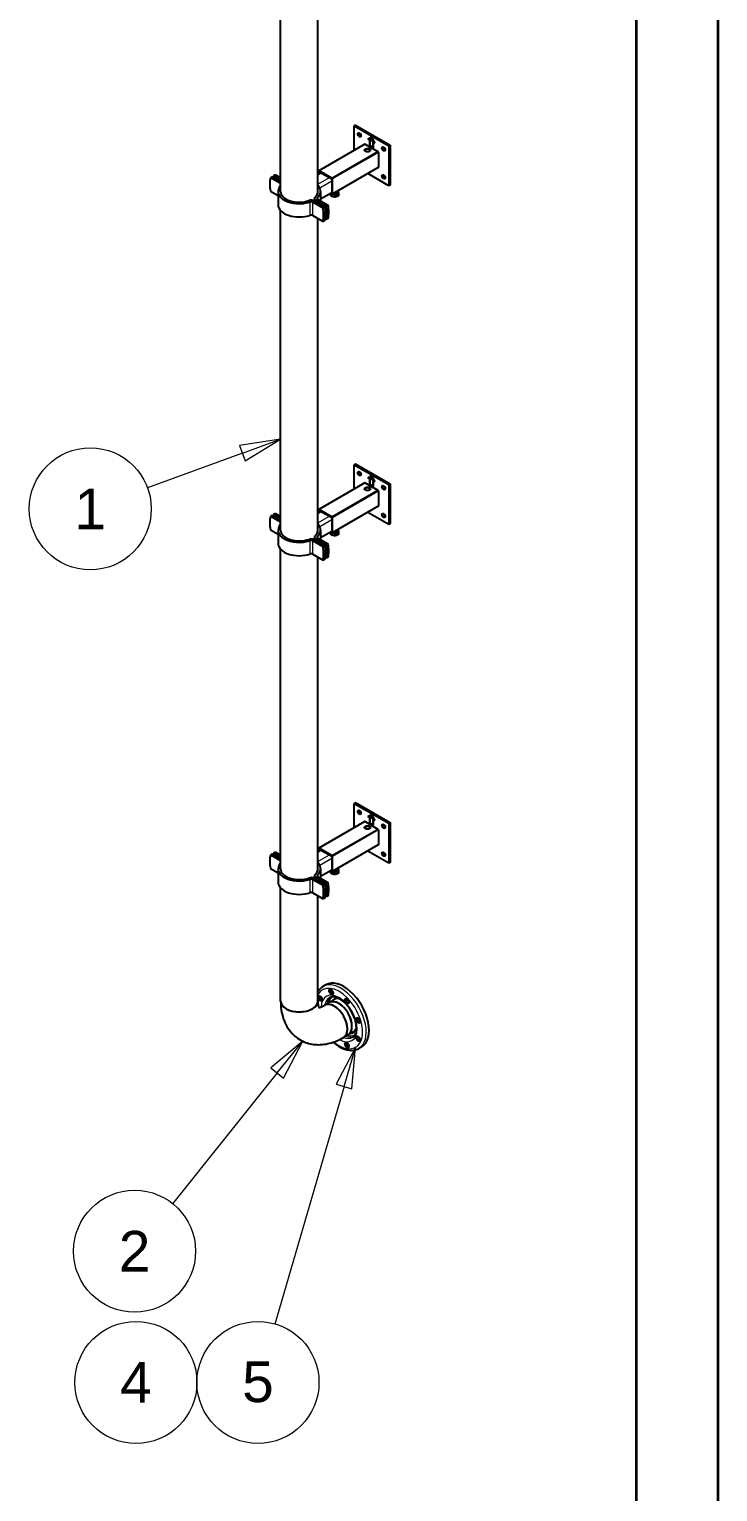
# Model space of a CAD drawing. Header units: millimetres. Extents: x 0 to 8400, y 0 to 11880.
# Drawn here: x 6708 to 8400, y 4688 to 8284 of the extents above; entities that cross this region are included whole.
import ezdxf

# ---------------------------------------------------------------- set-up
doc = ezdxf.new("R2010")
doc.units = ezdxf.units.MM
doc.header["$LTSCALE"] = 40
doc.layers.get('0').update_dxf_attribs({"lineweight": 18})
for name, color, linetype, lineweight in [('Border', 7, 'Continuous', 35), ('Symbol', 7, 'Continuous', 18), ('Visible', 7, 'Continuous', 25), ('Visible Narrow', 7, 'Continuous', 18)]:
    doc.layers.add(name, color=color, linetype=linetype, lineweight=lineweight)
doc.styles.add('Note Text', font='arial.ttf')

# ---------------------------------------------------------------- blocks, each defined once
blk = doc.blocks.new('Borders Bigadan Border')
at = {"layer": 'Border'}
for p, q in [((210, 297), (210, 0)), ((205, 5), (205, 292))]:
    blk.add_line(p, q, dxfattribs=at)
blk = doc.blocks.new('Balloon1')
at = {"layer": 'Symbol'}
for p, q in [((183.138, 181.895), (180.618, 181.505)), ((180.79, 181.035), (183.138, 181.895)), ((180.962, 180.566), (183.138, 181.895)), ((180.79, 181.035), (174.959, 178.901)), ((180.618, 181.505), (180.962, 180.566))]:
    blk.add_line(p, q, dxfattribs=at)
at = {"layer": 'Symbol', "flags": 128}
blk.add_lwpolyline([(180.962, 180.566), (183.138, 181.895), (180.618, 181.505), (180.962, 180.566)], dxfattribs=at)
at = {"layer": 'Symbol'}
blk.add_circle((171.438, 177.613), 3.75, dxfattribs=at)
blk.add_solid([(180.962, 180.566), (183.138, 181.895), (180.618, 181.505), (180.962, 180.566)], dxfattribs=at)
at = {"layer": 'Symbol', "insert": (171.438, 177.613), "char_height": 2.5, "attachment_point": 5, "style": 'Note Text'}
blk.add_mtext('1', dxfattribs=at)
blk = doc.blocks.new('Balloon2')
at = {"layer": 'Symbol'}
for p, q in [((187.736, 144.508), (186.558, 142.247)), ((187.038, 142.107), (187.736, 144.508)), ((187.518, 141.967), (187.736, 144.508)), ((187.038, 142.107), (182.788, 127.498)), ((186.558, 142.247), (187.518, 141.967))]:
    blk.add_line(p, q, dxfattribs=at)
at = {"layer": 'Symbol', "flags": 128}
blk.add_lwpolyline([(187.518, 141.967), (187.736, 144.508), (186.558, 142.247), (187.518, 141.967)], dxfattribs=at)
at = {"layer": 'Symbol'}
for centre in [(174.244, 123.91), (181.744, 123.91)]:
    blk.add_circle(centre, 3.75, dxfattribs=at)
blk.add_solid([(187.518, 141.967), (187.736, 144.508), (186.558, 142.247), (187.518, 141.967)], dxfattribs=at)
at = {"layer": 'Symbol', "char_height": 2.5, "attachment_point": 5, "style": 'Note Text'}
for s, insert in [('4', (174.244, 123.91)), ('5', (181.744, 123.931))]:
    blk.add_mtext(s, dxfattribs=dict(at, insert=insert))
blk = doc.blocks.new('Balloon5')
at = {"layer": 'Symbol'}
for p, q in [((184.492, 144.888), (182.539, 143.249)), ((182.93, 142.936), (184.492, 144.888)), ((183.32, 142.624), (184.492, 144.888)), ((182.539, 143.249), (183.32, 142.624)), ((182.93, 142.936), (176.5, 134.899))]:
    blk.add_line(p, q, dxfattribs=at)
at = {"layer": 'Symbol', "flags": 128}
blk.add_lwpolyline([(183.32, 142.624), (184.492, 144.888), (182.539, 143.249), (183.32, 142.624)], dxfattribs=at)
at = {"layer": 'Symbol'}
blk.add_circle((174.161, 131.976), 3.75, dxfattribs=at)
blk.add_solid([(183.32, 142.624), (184.492, 144.888), (182.539, 143.249), (183.32, 142.624)], dxfattribs=at)
at = {"layer": 'Symbol', "insert": (174.161, 131.976), "char_height": 2.5, "attachment_point": 5, "style": 'Note Text'}
blk.add_mtext('2', dxfattribs=at)

msp = doc.modelspace()

# ---------------------------------------------------------------- linework, layer by layer
at = {"layer": 'Visible'}
for p, q in [((7325.52, 7884.95), (7325.52, 8670.67)), ((7416.96, 7884.95), (7416.96, 8651.53)), ((7509.77, 8047.89), (7506.38, 8045.93)), ((7506.38, 8045.93), (7591.23, 7996.94)), ((7506.38, 7986.38), (7506.38, 8045.93)), ((7509.77, 8047.89), (7594.62, 7998.9)), ((7532.16, 8001.26), (7419.03, 7935.94)), ((7532.96, 8001.18), (7564.64, 7982.89)), ((7540.2, 8013.66), (7548.8, 8018.63)), ((7544.56, 8011.15), (7540.2, 8013.66)), ((7544.7, 8011.23), (7540.34, 8013.74)), ((7548.8, 8018.17), (7540.88, 8013.59)), ((7540.88, 8013.59), (7544.84, 8011.31)), ((7544.56, 8011.15), (7544.7, 8011.23)), ((7544.56, 7997.43), (7544.56, 8011.15)), ((7544.56, 7997.43), (7544.7, 7997.51)), ((7553.05, 7992.53), (7544.56, 7997.43)), ((7544.7, 7997.51), (7544.7, 8011.23)), ((7553.05, 7992.69), (7544.7, 7997.51)), ((7544.84, 8011.31), (7544.84, 7997.59)), ((7544.84, 7997.59), (7552.76, 7993.02)), ((7545.87, 8015.66), (7546.4, 8015.36)), ((7545.87, 8012.81), (7545.87, 8015.66)), ((7546.01, 8012.89), (7546.01, 8015.58)), ((7546.4, 8015.36), (7546.4, 8012.51)), ((7547.96, 8010.57), (7548.1, 8010.65)), ((7548.21, 8014.31), (7548.74, 8014.01)), ((7548.21, 8011.45), (7548.21, 8014.31)), ((7548.35, 8011.53), (7548.35, 8014.23)), ((7548.74, 8014.01), (7548.74, 8011.16)), ((7548.8, 8018.63), (7557.41, 8003.73)), ((7548.8, 8018.17), (7548.95, 8018.25)), ((7556.72, 8004.45), (7548.8, 8018.17)), ((7556.87, 8004.53), (7548.95, 8018.25)), ((7549.49, 8013.57), (7550.48, 8013)), ((7549.49, 8009), (7549.49, 8013.57)), ((7549.49, 8009), (7549.63, 8009.08)), ((7550.02, 8008.7), (7549.49, 8009)), ((7549.63, 8009.08), (7549.63, 8013.49)), ((7550.02, 8008.86), (7549.63, 8009.08)), ((7550.02, 8012.74), (7550.16, 8012.83)), ((7550.45, 8012.49), (7550.02, 8012.74)), ((7550.02, 8012.74), (7550.02, 8010.92)), ((7550.02, 8010.92), (7550.37, 8010.71)), ((7550.02, 8010.4), (7550.16, 8010.48)), ((7550.02, 8010.4), (7550.02, 8008.7)), ((7550.46, 8010.14), (7550.02, 8010.4)), ((7550.59, 8012.57), (7550.16, 8012.83)), ((7550.6, 8010.23), (7550.16, 8010.48)), ((7551.21, 8010.49), (7551.35, 8010.58)), ((7551.22, 8010.5), (7551.36, 8010.58)), ((7552.76, 7993.02), (7552.76, 8006.74)), ((7552.76, 8006.74), (7556.72, 8004.45)), ((7552.76, 7993.02), (7552.91, 7993.1)), ((7552.91, 7993.1), (7552.91, 8006.65)), ((7553.05, 8006.25), (7553.19, 8006.33)), ((7553.05, 8006.25), (7553.05, 7992.53)), ((7557.41, 8003.73), (7553.05, 8006.25)), ((7557.27, 8003.97), (7553.19, 8006.33)), ((7556.72, 8004.45), (7556.87, 8004.53)), ((7594.62, 7998.9), (7591.23, 7996.94)), ((7591.23, 7996.94), (7591.23, 7898.96)), ((7594.62, 7998.9), (7594.62, 7900.92)), ((7565.77, 7980.94), (7565.77, 7944.36)), ((7304.84, 7921.32), (7300.32, 7918.71)), ((7325.05, 7904.43), (7300.32, 7918.71)), ((7304.84, 7921.32), (7325.52, 7909.38)), ((7312.76, 7925.89), (7308.23, 7923.28)), ((7325.52, 7913.3), (7308.23, 7923.28)), ((7312.76, 7925.89), (7325.52, 7918.53)), ((7423.82, 7931.6), (7416.96, 7927.63)), ((7418.7, 7935.21), (7418.7, 7928.64)), ((7451.51, 7917.57), (7419.83, 7935.86)), ((7420.39, 7933.58), (7450.94, 7915.94)), ((7420.39, 7929.62), (7420.39, 7933.58)), ((7450.94, 7915.94), (7450.94, 7880.67)), ((7565.44, 7943.62), (7452.31, 7878.3)), ((7452.64, 7879.04), (7452.64, 7915.62)), ((7591.23, 7898.96), (7539.66, 7928.74)), ((7300.32, 7886.05), (7319.12, 7875.19)), ((7319.12, 7884.95), (7319.12, 7852.29)), ((7416.96, 7898.49), (7418.55, 7897.57)), ((7423.36, 7884.95), (7423.36, 7862.04)), ((7450.94, 7881.65), (7423.36, 7865.72)), ((7448.39, 7880.18), (7451.51, 7878.38)), ((7449.32, 7879.64), (7449.4, 7879.27)), ((7449.4, 7873.7), (7449.4, 7879.27)), ((7449.4, 7879.27), (7450.41, 7879.01)), ((7450.94, 7880.67), (7450.09, 7881.16)), ((7452.59, 7878.47), (7454.49, 7878)), ((7454.49, 7878), (7459.58, 7876.73)), ((7459.58, 7876.73), (7464.02, 7878.64)), ((7459.58, 7871.16), (7459.58, 7876.73)), ((7464.02, 7878.64), (7468.47, 7880.55)), ((7464.69, 7883.61), (7464.69, 7885.46)), ((7467.56, 7885.05), (7467.19, 7886.9)), ((7467.89, 7883.09), (7467.89, 7883.61)), ((7468.47, 7880.55), (7467.89, 7883.41)), ((7468.47, 7874.98), (7468.47, 7880.55)), ((7594.62, 7900.92), (7591.23, 7898.96)), ((7429.71, 7844), (7404.97, 7858.28)), ((7408.62, 7861.4), (7434.24, 7846.61)), ((7408.73, 7867.94), (7408.73, 7861.34)), ((7437.63, 7848.57), (7412.02, 7863.36)), ((7417.42, 7865.47), (7442.16, 7851.19)), ((7429.71, 7844), (7434.24, 7846.61)), ((7437.63, 7848.57), (7442.16, 7851.19)), ((7325.52, 7052.12), (7325.52, 7837.84)), ((7404.97, 7825.62), (7429.71, 7811.34)), ((7416.96, 7052.12), (7416.96, 7818.71)), ((7434.24, 7813.95), (7429.71, 7811.34)), ((7434.89, 7817.5), (7437.63, 7815.91)), ((7442.16, 7818.53), (7437.63, 7815.91)), ((7509.77, 7215.06), (7506.38, 7213.1)), ((7506.38, 7213.1), (7591.23, 7164.11)), ((7506.38, 7153.55), (7506.38, 7213.1)), ((7509.77, 7215.06), (7594.62, 7166.07)), ((7532.16, 7168.44), (7419.03, 7103.12)), ((7532.96, 7168.36), (7564.64, 7150.07)), ((7540.2, 7180.84), (7548.8, 7185.8)), ((7544.56, 7178.32), (7540.2, 7180.84)), ((7544.7, 7178.4), (7540.34, 7180.92)), ((7548.8, 7185.34), (7540.88, 7180.77)), ((7540.88, 7180.77), (7544.84, 7178.48)), ((7544.56, 7178.32), (7544.7, 7178.4)), ((7544.56, 7164.6), (7544.56, 7178.32)), ((7544.56, 7164.6), (7544.7, 7164.68)), ((7553.05, 7159.7), (7544.56, 7164.6)), ((7544.7, 7164.68), (7544.7, 7178.4)), ((7553.05, 7159.87), (7544.7, 7164.68)), ((7544.84, 7178.48), (7544.84, 7164.77)), ((7544.84, 7164.77), (7552.76, 7160.19)), ((7545.87, 7182.84), (7546.4, 7182.53)), ((7545.87, 7179.98), (7545.87, 7182.84)), ((7546.01, 7180.07), (7546.01, 7182.76)), ((7546.4, 7182.53), (7546.4, 7179.68)), ((7547.96, 7177.74), (7548.1, 7177.82)), ((7548.21, 7181.49), (7548.74, 7181.18)), ((7548.21, 7178.62), (7548.21, 7181.49)), ((7548.35, 7178.7), (7548.35, 7181.41)), ((7548.74, 7181.18), (7548.74, 7178.33)), ((7548.8, 7185.8), (7557.41, 7170.9)), ((7548.8, 7185.34), (7548.95, 7185.42)), ((7556.72, 7171.62), (7548.8, 7185.34)), ((7556.87, 7171.71), (7548.95, 7185.42)), ((7549.49, 7180.75), (7550.48, 7180.17)), ((7549.49, 7176.18), (7549.49, 7180.75)), ((7549.49, 7176.18), (7549.63, 7176.26)), ((7550.02, 7175.87), (7549.49, 7176.18)), ((7549.63, 7176.26), (7549.63, 7180.67)), ((7550.02, 7176.03), (7549.63, 7176.26)), ((7550.02, 7179.92), (7550.16, 7180)), ((7550.45, 7179.67), (7550.02, 7179.92)), ((7550.02, 7179.92), (7550.02, 7178.09)), ((7550.02, 7178.09), (7550.37, 7177.89)), ((7550.02, 7177.58), (7550.16, 7177.66)), ((7550.02, 7177.58), (7550.02, 7175.87)), ((7550.46, 7177.32), (7550.02, 7177.58)), ((7550.59, 7179.75), (7550.16, 7180)), ((7550.6, 7177.4), (7550.16, 7177.66)), ((7551.21, 7177.67), (7551.35, 7177.75)), ((7551.22, 7177.67), (7551.36, 7177.76)), ((7552.76, 7160.19), (7552.76, 7173.91)), ((7552.76, 7173.91), (7556.72, 7171.62)), ((7552.76, 7160.19), (7552.91, 7160.27)), ((7552.91, 7160.27), (7552.91, 7173.83)), ((7553.05, 7173.42), (7553.19, 7173.5)), ((7553.05, 7173.42), (7553.05, 7159.7)), ((7557.41, 7170.9), (7553.05, 7173.42)), ((7557.27, 7171.15), (7553.19, 7173.5)), ((7556.72, 7171.62), (7556.87, 7171.71)), ((7594.62, 7166.07), (7591.23, 7164.11)), ((7591.23, 7164.11), (7591.23, 7066.13)), ((7594.62, 7166.07), (7594.62, 7068.09)), ((7565.77, 7148.11), (7565.77, 7111.53)), ((7304.84, 7088.49), (7300.32, 7085.88)), ((7325.05, 7071.6), (7300.32, 7085.88)), ((7304.84, 7088.49), (7325.52, 7076.56)), ((7312.76, 7093.07), (7308.23, 7090.45)), ((7325.52, 7080.48), (7308.23, 7090.45)), ((7312.76, 7093.07), (7325.52, 7085.7)), ((7423.82, 7098.77), (7416.96, 7094.81)), ((7418.7, 7102.38), (7418.7, 7095.81)), ((7451.51, 7084.75), (7419.83, 7103.04)), ((7420.39, 7100.75), (7450.94, 7083.12)), ((7420.39, 7096.79), (7420.39, 7100.75)), ((7565.44, 7110.8), (7452.31, 7045.48)), ((7591.23, 7066.13), (7539.66, 7095.91)), ((7300.32, 7053.22), (7319.12, 7042.37)), ((7319.12, 7052.12), (7319.12, 7019.46)), ((7416.96, 7065.66), (7418.55, 7064.74)), ((7423.36, 7052.12), (7423.36, 7029.21)), ((7450.94, 7048.82), (7423.36, 7032.9)), ((7450.94, 7083.12), (7450.94, 7047.84)), ((7452.64, 7046.21), (7452.64, 7082.79)), ((7464.69, 7050.78), (7464.69, 7052.63)), ((7467.56, 7052.23), (7467.19, 7054.07)), ((7467.89, 7050.26), (7467.89, 7050.78)), ((7468.47, 7047.72), (7467.89, 7050.58)), ((7594.62, 7068.09), (7591.23, 7066.13)), ((7429.71, 7011.18), (7404.97, 7025.46)), ((7408.62, 7028.58), (7434.24, 7013.79)), ((7408.73, 7035.11), (7408.73, 7028.51)), ((7437.63, 7015.75), (7412.02, 7030.54)), ((7417.42, 7032.64), (7442.16, 7018.36)), ((7429.71, 7011.18), (7434.24, 7013.79)), ((7437.63, 7015.75), (7442.16, 7018.36)), ((7448.39, 7047.35), (7451.51, 7045.56)), ((7449.32, 7046.82), (7449.4, 7046.44)), ((7449.4, 7040.87), (7449.4, 7046.44)), ((7449.4, 7046.44), (7450.41, 7046.19)), ((7450.94, 7047.84), (7450.09, 7048.33)), ((7452.59, 7045.64), (7454.49, 7045.17)), ((7454.49, 7045.17), (7459.58, 7043.9)), ((7459.58, 7043.9), (7464.02, 7045.81)), ((7459.58, 7038.33), (7459.58, 7043.9)), ((7464.02, 7045.81), (7468.47, 7047.72)), ((7468.47, 7042.15), (7468.47, 7047.72)), ((7325.52, 6219.29), (7325.52, 7005.01)), ((7404.97, 6992.8), (7429.71, 6978.52)), ((7416.96, 6219.29), (7416.96, 6985.88)), ((7434.24, 6981.13), (7429.71, 6978.52)), ((7434.89, 6984.67), (7437.63, 6983.09)), ((7442.16, 6985.7), (7437.63, 6983.09)), ((7509.77, 6382.23), (7506.38, 6380.28)), ((7506.38, 6380.28), (7591.23, 6331.29)), ((7506.38, 6320.72), (7506.38, 6380.28)), ((7509.77, 6382.23), (7594.62, 6333.25)), ((7532.16, 6335.61), (7419.03, 6270.29)), ((7532.96, 6335.53), (7564.64, 6317.24)), ((7540.2, 6348.01), (7548.8, 6352.98)), ((7544.56, 6345.49), (7540.2, 6348.01)), ((7544.7, 6345.57), (7540.34, 6348.09)), ((7548.8, 6352.51), (7540.88, 6347.94)), ((7540.88, 6347.94), (7544.84, 6345.66)), ((7544.56, 6345.49), (7544.7, 6345.57)), ((7544.56, 6331.78), (7544.56, 6345.49)), ((7544.56, 6331.78), (7544.7, 6331.86)), ((7553.05, 6326.88), (7544.56, 6331.78)), ((7544.7, 6331.86), (7544.7, 6345.57)), ((7553.05, 6327.04), (7544.7, 6331.86)), ((7544.84, 6345.66), (7544.84, 6331.94)), ((7544.84, 6331.94), (7552.76, 6327.37)), ((7545.87, 6350.01), (7546.4, 6349.71)), ((7545.87, 6347.16), (7545.87, 6350.01)), ((7546.01, 6347.24), (7546.01, 6349.93)), ((7546.4, 6349.71), (7546.4, 6346.85)), ((7547.96, 6344.92), (7548.1, 6345)), ((7548.21, 6348.66), (7548.74, 6348.36)), ((7548.21, 6345.79), (7548.21, 6348.66)), ((7548.35, 6345.87), (7548.35, 6348.58)), ((7548.74, 6348.36), (7548.74, 6345.5)), ((7548.8, 6352.98), (7557.41, 6338.08)), ((7548.8, 6352.51), (7548.95, 6352.6)), ((7556.72, 6338.8), (7548.8, 6352.51)), ((7556.87, 6338.88), (7548.95, 6352.6)), ((7549.49, 6347.92), (7550.48, 6347.35)), ((7549.49, 6343.35), (7549.49, 6347.92)), ((7549.49, 6343.35), (7549.63, 6343.43)), ((7550.02, 6343.04), (7549.49, 6343.35)), ((7549.63, 6343.43), (7549.63, 6347.84)), ((7550.02, 6343.21), (7549.63, 6343.43)), ((7550.02, 6347.09), (7550.16, 6347.17)), ((7550.45, 6346.84), (7550.02, 6347.09)), ((7550.02, 6347.09), (7550.02, 6345.27)), ((7550.02, 6345.27), (7550.37, 6345.06)), ((7550.02, 6344.75), (7550.16, 6344.83)), ((7550.02, 6344.75), (7550.02, 6343.04)), ((7550.46, 6344.49), (7550.02, 6344.75)), ((7550.59, 6346.92), (7550.16, 6347.17)), ((7550.6, 6344.57), (7550.16, 6344.83)), ((7551.21, 6344.84), (7551.35, 6344.92)), ((7551.22, 6344.85), (7551.36, 6344.93)), ((7552.76, 6327.37), (7552.76, 6341.08)), ((7552.76, 6341.08), (7556.72, 6338.8)), ((7552.91, 6327.45), (7552.91, 6341)), ((7553.05, 6340.59), (7553.19, 6340.68)), ((7553.05, 6340.59), (7553.05, 6326.88)), ((7557.41, 6338.08), (7553.05, 6340.59)), ((7557.27, 6338.32), (7553.19, 6340.68)), ((7556.72, 6338.8), (7556.87, 6338.88)), ((7594.62, 6333.25), (7591.23, 6331.29)), ((7591.23, 6331.29), (7591.23, 6233.31)), ((7594.62, 6333.25), (7594.62, 6235.27)), ((7552.76, 6327.37), (7552.91, 6327.45)), ((7565.77, 6315.28), (7565.77, 6278.7)), ((7312.76, 6260.24), (7308.23, 6257.63)), ((7325.52, 6247.65), (7308.23, 6257.63)), ((7312.76, 6260.24), (7325.52, 6252.88)), ((7423.82, 6265.94), (7416.96, 6261.98)), ((7418.7, 6269.56), (7418.7, 6262.98)), ((7451.51, 6251.92), (7419.83, 6270.21)), ((7420.39, 6267.93), (7450.94, 6250.29)), ((7420.39, 6263.96), (7420.39, 6267.93)), ((7565.44, 6277.97), (7452.31, 6212.65)), ((7591.23, 6233.31), (7539.66, 6263.08)), ((7304.84, 6255.67), (7300.32, 6253.06)), ((7325.05, 6238.77), (7300.32, 6253.06)), ((7304.84, 6255.67), (7325.52, 6243.73)), ((7416.96, 6232.84), (7418.55, 6231.91)), ((7450.94, 6250.29), (7450.94, 6215.02)), ((7452.64, 6213.38), (7452.64, 6249.96)), ((7594.62, 6235.27), (7591.23, 6233.31)), ((7300.32, 6220.4), (7319.12, 6209.54)), ((7319.12, 6219.29), (7319.12, 6186.63)), ((7429.71, 6178.35), (7404.97, 6192.63)), ((7408.62, 6195.75), (7434.24, 6180.96)), ((7408.73, 6202.28), (7408.73, 6195.68)), ((7437.63, 6182.92), (7412.02, 6197.71)), ((7417.42, 6199.82), (7442.16, 6185.53)), ((7423.36, 6219.29), (7423.36, 6196.39)), ((7450.94, 6216), (7423.36, 6200.07)), ((7437.63, 6182.92), (7442.16, 6185.53)), ((7448.39, 6214.53), (7451.51, 6212.73)), ((7449.32, 6213.99), (7449.4, 6213.61)), ((7449.4, 6208.05), (7449.4, 6213.61)), ((7449.4, 6213.61), (7450.41, 6213.36)), ((7450.94, 6215.02), (7450.09, 6215.51)), ((7452.59, 6212.82), (7454.49, 6212.34)), ((7454.49, 6212.34), (7459.58, 6211.08)), ((7459.58, 6211.08), (7464.02, 6212.99)), ((7459.58, 6205.51), (7459.58, 6211.08)), ((7464.02, 6212.99), (7468.47, 6214.9)), ((7464.69, 6217.96), (7464.69, 6219.8)), ((7467.56, 6219.4), (7467.19, 6221.24)), ((7467.89, 6217.43), (7467.89, 6217.96)), ((7468.47, 6214.9), (7467.89, 6217.75)), ((7468.47, 6209.33), (7468.47, 6214.9)), ((7325.52, 5894), (7325.52, 6172.19)), ((7404.97, 6159.97), (7429.71, 6145.69)), ((7416.96, 5894), (7416.96, 6153.05)), ((7429.71, 6178.35), (7434.24, 6180.96)), ((7434.89, 6151.85), (7437.63, 6150.26)), ((7442.16, 6152.87), (7437.63, 6150.26)), ((7434.24, 6148.3), (7429.71, 6145.69)), ((7436.7, 5934.12), (7429.62, 5930.04)), ((7453.34, 5915.1), (7451.36, 5913.95)), ((7445.67, 5890.49), (7434.36, 5883.95)), ((7457.27, 5897.18), (7445.67, 5890.49)), ((7491.39, 5811.3), (7480.08, 5804.76)), ((7502.99, 5817.99), (7491.39, 5811.3)), ((7516.54, 5805.63), (7514.56, 5804.49)), ((7524.7, 5781.7), (7517.62, 5777.62))]:
    msp.add_line(p, q, dxfattribs=at)
for centre, major_axis in [((7519.11, 8023.88), (-2.8, 4.85)), ((7539.19, 7986.49), (7.2, 0)), ((7578.5, 7989.59), (-2.8, 4.85)), ((7578.5, 7921), (-2.8, 4.85)), ((7519.11, 7191.06), (-2.8, 4.85)), ((7539.19, 7153.66), (7.2, 0)), ((7578.5, 7156.76), (-2.8, 4.85)), ((7578.5, 7088.18), (-2.8, 4.85)), ((7519.11, 6358.23), (-2.8, 4.85)), ((7578.5, 6323.94), (-2.8, 4.85)), ((7539.19, 6320.83), (7.2, 0)), ((7578.5, 6255.35), (-2.8, 4.85)), ((7422.06, 5900.87), (-3.5, 6.06)), ((7449.62, 5916.78), (-3.5, 6.06)), ((7488.58, 5894.28), (-3.5, 6.06)), ((7516.14, 5846.56), (3.5, -6.06)), ((7488.58, 5785.66), (3.5, -6.06)), ((7516.14, 5801.56), (3.5, -6.06))]:
    msp.add_ellipse(centre, major_axis=major_axis, ratio=0.5773503, dxfattribs=at)
for centre, major_axis, start_param, end_param in [((7522.5, 8025.84), (2.8, -4.85), 3.7927301, 5.6320478), ((7532.96, 7999.88), (-0.8, 1.39), 5.4977871, 6.2831853), ((7539.19, 7984.53), (7.2, 0), 0.2379411, 2.9036515), ((7581.9, 7991.55), (2.8, -4.85), 3.7927301, 5.6320478), ((7564.64, 7981.59), (0.8, -1.39), 0.7853982, 2.3561945), ((7365.01, 7865.03), (46.83, -81.11), 3.7117883, 4.1421933), ((7372.93, 7869.6), (46.83, -81.11), 3.7117883, 3.7639754), ((7419.83, 7934.56), (-0.8, 1.39), 5.4977871, 7.0685835), ((7451.51, 7916.27), (-0.8, 1.39), 3.9269908, 5.4977871), ((7564.64, 7945.01), (0.8, -1.39), 0, 0.7853982), ((7581.9, 7922.96), (2.8, -4.85), 3.7927301, 5.6320478), ((7371.24, 7884.95), (-52.12, 0), 5.7824014, 8.3766266), ((7320.53, 7901.81), (-6.4, 0), 3.8187979, 3.9269908), ((7371.24, 7884.95), (-45.72, 0), 0, 2.1149288), ((7371.24, 7884.95), (45.72, 0), 5.7390528, 6.2831853), ((7371.24, 7884.95), (52.12, 0), 5.7605404, 6.7159644), ((7415.44, 7895.77), (-3.8, 6.58), 4.2286917, 5.2117016), ((7451.51, 7879.69), (0.8, -1.39), 5.4977871, 7.0685835), ((7458.29, 7883.09), (9.6, 0), 4.0968419, 4.3047632), ((7458.29, 7883.61), (9.6, 0), 4.1649319, 6.8306423), ((7458.29, 7883.09), (9.6, 0), 4.3047632, 5.3519608), ((7458.29, 7883.61), (6.4, 0), 4.2883579, 6.2831853), ((7458.29, 7883.09), (9.6, 0), 5.3519608, 6.2831853), ((7371.24, 7852.29), (-52.12, 0), 0, 2.0934413), ((7400.7, 7856.83), (11.2, 0), 0.7853982, 2.1149288), ((7400.45, 7855.67), (-6.4, 0), 3.9269908, 5.2350339), ((7419.93, 7867.94), (-11.2, 0), 5.7390528, 7.0685835), ((7421.94, 7868.08), (-6.4, 0), 5.7605404, 7.0685835), ((7365.01, 7865.03), (-46.83, 81.11), 3.7117883, 4.1421933), ((7369.54, 7867.64), (46.83, -81.11), 0.5701957, 1.0006007), ((7372.93, 7869.6), (-46.83, 81.11), 3.7117883, 4.1421933), ((7377.46, 7872.21), (46.83, -81.11), 0.5701957, 1.0006007), ((7400.45, 7823.01), (6.4, 0), 0.7853982, 2.0934413), ((7522.5, 7193.02), (2.8, -4.85), 3.7927301, 5.6320478), ((7532.96, 7167.05), (-0.8, 1.39), 5.4977871, 6.2831853), ((7581.9, 7158.72), (2.8, -4.85), 3.7927301, 5.6320478), ((7539.19, 7151.7), (7.2, 0), 0.2379411, 2.9036515), ((7564.64, 7148.76), (0.8, -1.39), 0.7853982, 2.3561945), ((7365.01, 7032.2), (46.83, -81.11), 3.7117883, 4.1421933), ((7372.93, 7036.77), (46.83, -81.11), 3.7117883, 3.7639754), ((7419.83, 7101.73), (-0.8, 1.39), 5.4977871, 7.0685835), ((7451.51, 7083.44), (-0.8, 1.39), 3.9269908, 5.4977871), ((7564.64, 7112.18), (0.8, -1.39), 0, 0.7853982), ((7581.9, 7090.14), (2.8, -4.85), 3.7927301, 5.6320478), ((7371.24, 7052.12), (-52.12, 0), 5.7824014, 8.3766266), ((7320.53, 7068.99), (-6.4, 0), 3.8187979, 3.9269908), ((7371.24, 7052.12), (-45.72, 0), 0, 2.1149288), ((7371.24, 7052.12), (45.72, 0), 5.7390528, 6.2831853), ((7371.24, 7052.12), (52.12, 0), 5.7605404, 6.7159644), ((7415.44, 7062.95), (-3.8, 6.58), 4.2286917, 5.2117016), ((7458.29, 7050.78), (9.6, 0), 4.1649319, 6.8306423), ((7458.29, 7050.78), (6.4, 0), 4.2883579, 6.2831853), ((7458.29, 7050.26), (9.6, 0), 5.3519608, 6.2831853), ((7371.24, 7019.46), (-52.12, 0), 0, 2.0934413), ((7400.7, 7024), (11.2, 0), 0.7853982, 2.1149288), ((7400.45, 7022.85), (-6.4, 0), 3.9269908, 5.2350339), ((7419.93, 7035.11), (-11.2, 0), 5.7390528, 7.0685835), ((7421.94, 7035.26), (-6.4, 0), 5.7605404, 7.0685835), ((7369.54, 7034.81), (46.83, -81.11), 0.5701957, 1.0006007), ((7372.93, 7036.77), (-46.83, 81.11), 3.7117883, 4.1421933), ((7377.46, 7039.38), (46.83, -81.11), 0.5701957, 1.0006007), ((7451.51, 7046.86), (0.8, -1.39), 5.4977871, 7.0685835), ((7458.29, 7050.26), (9.6, 0), 4.0968419, 4.3047632), ((7458.29, 7050.26), (9.6, 0), 4.3047632, 5.3519608), ((7400.45, 6990.19), (6.4, 0), 0.7853982, 2.0934413), ((7365.01, 7032.2), (-46.83, 81.11), 3.7117883, 4.1421933), ((7522.5, 6360.19), (2.8, -4.85), 3.7927301, 5.6320478), ((7532.96, 6334.22), (-0.8, 1.39), 5.4977871, 6.2831853), ((7539.19, 6318.87), (7.2, 0), 0.2379411, 2.9036515), ((7564.64, 6315.94), (0.8, -1.39), 0.7853982, 2.3561945), ((7581.9, 6325.9), (2.8, -4.85), 3.7927301, 5.6320478), ((7372.93, 6203.94), (46.83, -81.11), 3.7117883, 3.7639754), ((7419.83, 6268.91), (-0.8, 1.39), 5.4977871, 7.0685835), ((7564.64, 6279.36), (0.8, -1.39), 0, 0.7853982), ((7581.9, 6257.31), (2.8, -4.85), 3.7927301, 5.6320478), ((7365.01, 6199.37), (46.83, -81.11), 3.7117883, 4.1421933), ((7371.24, 6219.29), (-52.12, 0), 5.7824014, 8.3766266), ((7320.53, 6236.16), (-6.4, 0), 3.8187979, 3.9269908), ((7371.24, 6219.29), (52.12, 0), 5.7605404, 6.7159644), ((7415.44, 6230.12), (-3.8, 6.58), 4.2286917, 5.2117016), ((7451.51, 6250.62), (-0.8, 1.39), 3.9269908, 5.4977871), ((7371.24, 6186.63), (-52.12, 0), 0, 2.0934413), ((7371.24, 6219.29), (-45.72, 0), 0, 2.1149288), ((7400.7, 6191.18), (11.2, 0), 0.7853982, 2.1149288), ((7400.45, 6190.02), (-6.4, 0), 3.9269908, 5.2350339), ((7419.93, 6202.28), (-11.2, 0), 5.7390528, 7.0685835), ((7371.24, 6219.29), (45.72, 0), 5.7390528, 6.2831853), ((7421.94, 6202.43), (-6.4, 0), 5.7605404, 7.0685835), ((7377.46, 6206.56), (46.83, -81.11), 0.5701957, 1.0006007), ((7451.51, 6214.04), (0.8, -1.39), 5.4977871, 7.0685835), ((7458.29, 6217.43), (9.6, 0), 4.0968419, 4.3047632), ((7458.29, 6217.96), (9.6, 0), 4.1649319, 6.8306423), ((7458.29, 6217.43), (9.6, 0), 4.3047632, 5.3519608), ((7458.29, 6217.96), (6.4, 0), 4.2883579, 6.2831853), ((7458.29, 6217.43), (9.6, 0), 5.3519608, 6.2831853), ((7400.45, 6157.36), (6.4, 0), 0.7853982, 2.0934413), ((7365.01, 6199.37), (-46.83, 81.11), 3.7117883, 4.1421933), ((7369.54, 6201.99), (46.83, -81.11), 0.5701957, 1.0006007), ((7372.93, 6203.94), (-46.83, 81.11), 3.7117883, 4.1421933), ((7480.7, 5857.91), (44, -76.21), 0, 3.1415927), ((7424.33, 5902.18), (-3.5, 6.06), 0.3291606, 2.812432), ((7480.7, 5857.91), (42.4, -73.44), 3.7112565, 3.8198086), ((7468.53, 5850.89), (-22.86, 39.59), 3.1415927, 6.2831853), ((7468.53, 5850.89), (22.86, -39.59), 0, 3.1415927), ((7451.88, 5918.09), (-3.5, 6.06), 0.3291606, 2.812432), ((7482.96, 5859.22), (-31.6, 54.73), 6.1905865, 6.3114984), ((7480.7, 5857.91), (-23.8, 41.22), 5.9131913, 6.5651731), ((7484.94, 5860.36), (-31.6, 54.73), 6.2512134, 6.2831853), ((7490.84, 5895.59), (-3.5, 6.06), 0.3291606, 2.812432), ((7371.24, 5894), (-45.72, 0), 0, 3.1415927), ((7371.24, 5894), (45.72, 0), 3.1415927, 6.2831853), ((7457.22, 5844.36), (22.86, -39.59), 0, 3.1415927), ((7457.22, 5844.36), (-22.86, 39.59), 3.1415927, 6.2831853), ((7518.4, 5847.87), (-3.5, 6.06), 0.3291606, 2.812432), ((7490.84, 5786.96), (-3.5, 6.06), 0.3291606, 2.812432), ((7480.7, 5857.91), (23.8, -41.22), 6.0011975, 6.6531793), ((7518.4, 5802.87), (-3.5, 6.06), 0.3291606, 2.812432), ((7482.96, 5859.22), (31.6, -54.73), 6.2548723, 6.3757841), ((7484.94, 5860.36), (31.6, -54.73), 0, 0.0319719), ((7480.7, 5857.91), (42.4, -73.44), 5.6049694, 5.7135214)]:
    msp.add_ellipse(centre, major_axis=major_axis, ratio=0.5773503, start_param=start_param, end_param=end_param, dxfattribs=at)
for points in [[(7546.25, 8011.2), (7546.04, 8011.56), (7545.87, 8012.32), (7545.87, 8012.81)], [(7546.39, 8011.28), (7546.18, 8011.64), (7546.01, 8012.4), (7546.01, 8012.89)], [(7547.3, 8010.17), (7546.95, 8010.37), (7546.43, 8010.88), (7546.25, 8011.2)], [(7547.44, 8010.25), (7547.09, 8010.45), (7546.57, 8010.96), (7546.39, 8011.28)], [(7546.4, 8012.51), (7546.4, 8012.19), (7546.47, 8011.72), (7546.57, 8011.49)], [(7546.57, 8011.49), (7546.67, 8011.24), (7547.04, 8010.84), (7547.3, 8010.69)], [(7547.3, 8010.69), (7547.55, 8010.55), (7547.93, 8010.51), (7548.04, 8010.64)], [(7548.36, 8009.98), (7548.17, 8009.88), (7547.67, 8009.96), (7547.3, 8010.17)], [(7548.04, 8010.64), (7548.14, 8010.75), (7548.21, 8011.14), (7548.21, 8011.45)], [(7548.1, 8010.65), (7548.15, 8010.68), (7548.18, 8010.72)], [(7548.18, 8010.72), (7548.28, 8010.83), (7548.35, 8011.22), (7548.35, 8011.53)], [(7548.74, 8011.16), (7548.74, 8010.68), (7548.57, 8010.09), (7548.36, 8009.98)], [(7550.37, 8010.71), (7550.7, 8010.53), (7551.09, 8010.42), (7551.22, 8010.5)], [(7551.16, 8011.91), (7551.03, 8012.08), (7550.7, 8012.35), (7550.45, 8012.49)], [(7551.65, 8009.94), (7551.44, 8009.82), (7550.89, 8009.9), (7550.46, 8010.14)], [(7550.48, 8013), (7550.84, 8012.8), (7551.33, 8012.38), (7551.52, 8012.12)], [(7551.3, 8011.99), (7551.17, 8012.16), (7550.84, 8012.43), (7550.59, 8012.57)], [(7551.44, 8011.05), (7551.44, 8011.29), (7551.3, 8011.72), (7551.16, 8011.91)], [(7551.22, 8010.5), (7551.34, 8010.57), (7551.44, 8010.83), (7551.44, 8011.05)], [(7551.58, 8011.13), (7551.58, 8011.37), (7551.44, 8011.8), (7551.3, 8011.99)], [(7551.35, 8010.58), (7551.35, 8010.58), (7551.36, 8010.58)], [(7551.36, 8010.58), (7551.48, 8010.65), (7551.58, 8010.91), (7551.58, 8011.13)], [(7551.52, 8012.12), (7551.74, 8011.81), (7551.99, 8011.13), (7551.99, 8010.75)], [(7551.99, 8010.75), (7551.99, 8010.45), (7551.81, 8010.03), (7551.65, 8009.94)], [(7546.25, 7178.37), (7546.04, 7178.73), (7545.87, 7179.5), (7545.87, 7179.98)], [(7546.39, 7178.45), (7546.18, 7178.81), (7546.01, 7179.58), (7546.01, 7180.07)], [(7547.3, 7177.34), (7546.95, 7177.54), (7546.43, 7178.06), (7546.25, 7178.37)], [(7547.44, 7177.42), (7547.09, 7177.63), (7546.57, 7178.14), (7546.39, 7178.45)], [(7546.4, 7179.68), (7546.4, 7179.36), (7546.47, 7178.89), (7546.57, 7178.66)], [(7546.57, 7178.66), (7546.67, 7178.41), (7547.04, 7178.01), (7547.3, 7177.86)], [(7547.3, 7177.86), (7547.55, 7177.72), (7547.93, 7177.69), (7548.04, 7177.81)], [(7548.36, 7177.16), (7548.17, 7177.05), (7547.67, 7177.13), (7547.3, 7177.34)], [(7548.04, 7177.81), (7548.14, 7177.93), (7548.21, 7178.31), (7548.21, 7178.62)], [(7548.1, 7177.82), (7548.15, 7177.85), (7548.18, 7177.89)], [(7548.18, 7177.89), (7548.28, 7178.01), (7548.35, 7178.39), (7548.35, 7178.7)], [(7548.74, 7178.33), (7548.74, 7177.85), (7548.57, 7177.27), (7548.36, 7177.16)], [(7550.37, 7177.89), (7550.7, 7177.7), (7551.09, 7177.59), (7551.22, 7177.67)], [(7551.16, 7179.08), (7551.03, 7179.25), (7550.7, 7179.52), (7550.45, 7179.67)], [(7551.65, 7177.11), (7551.44, 7176.99), (7550.89, 7177.07), (7550.46, 7177.32)], [(7550.48, 7180.17), (7550.84, 7179.97), (7551.33, 7179.55), (7551.52, 7179.29)], [(7551.3, 7179.17), (7551.17, 7179.33), (7550.84, 7179.6), (7550.59, 7179.75)], [(7551.44, 7178.22), (7551.44, 7178.46), (7551.3, 7178.89), (7551.16, 7179.08)], [(7551.22, 7177.67), (7551.34, 7177.74), (7551.44, 7178), (7551.44, 7178.22)], [(7551.58, 7178.3), (7551.58, 7178.54), (7551.44, 7178.97), (7551.3, 7179.17)], [(7551.35, 7177.75), (7551.35, 7177.75), (7551.36, 7177.76)], [(7551.36, 7177.76), (7551.48, 7177.82), (7551.58, 7178.09), (7551.58, 7178.3)], [(7551.52, 7179.29), (7551.74, 7178.99), (7551.99, 7178.31), (7551.99, 7177.92)], [(7551.99, 7177.92), (7551.99, 7177.63), (7551.81, 7177.2), (7551.65, 7177.11)], [(7546.25, 6345.55), (7546.04, 6345.9), (7545.87, 6346.67), (7545.87, 6347.16)], [(7546.39, 6345.63), (7546.18, 6345.99), (7546.01, 6346.75), (7546.01, 6347.24)], [(7547.3, 6344.52), (7546.95, 6344.72), (7546.43, 6345.23), (7546.25, 6345.55)], [(7547.44, 6344.6), (7547.09, 6344.8), (7546.57, 6345.31), (7546.39, 6345.63)], [(7546.4, 6346.85), (7546.4, 6346.54), (7546.47, 6346.06), (7546.57, 6345.83)], [(7546.57, 6345.83), (7546.67, 6345.59), (7547.04, 6345.19), (7547.3, 6345.03)], [(7547.3, 6345.03), (7547.55, 6344.89), (7547.93, 6344.86), (7548.04, 6344.98)], [(7548.36, 6344.33), (7548.17, 6344.22), (7547.67, 6344.3), (7547.3, 6344.52)], [(7548.04, 6344.98), (7548.14, 6345.1), (7548.21, 6345.48), (7548.21, 6345.79)], [(7548.1, 6345), (7548.15, 6345.02), (7548.18, 6345.06)], [(7548.18, 6345.06), (7548.28, 6345.18), (7548.35, 6345.57), (7548.35, 6345.87)], [(7548.74, 6345.5), (7548.74, 6345.03), (7548.57, 6344.44), (7548.36, 6344.33)], [(7550.37, 6345.06), (7550.7, 6344.88), (7551.09, 6344.77), (7551.22, 6344.85)], [(7551.16, 6346.26), (7551.03, 6346.43), (7550.7, 6346.7), (7550.45, 6346.84)], [(7551.65, 6344.28), (7551.44, 6344.17), (7550.89, 6344.25), (7550.46, 6344.49)], [(7550.48, 6347.35), (7550.84, 6347.14), (7551.33, 6346.72), (7551.52, 6346.46)], [(7551.3, 6346.34), (7551.17, 6346.51), (7550.84, 6346.78), (7550.59, 6346.92)], [(7551.44, 6345.4), (7551.44, 6345.63), (7551.3, 6346.06), (7551.16, 6346.26)], [(7551.22, 6344.85), (7551.34, 6344.92), (7551.44, 6345.18), (7551.44, 6345.4)], [(7551.58, 6345.48), (7551.58, 6345.71), (7551.44, 6346.14), (7551.3, 6346.34)], [(7551.35, 6344.92), (7551.35, 6344.93), (7551.36, 6344.93)], [(7551.36, 6344.93), (7551.48, 6345), (7551.58, 6345.26), (7551.58, 6345.48)], [(7551.52, 6346.46), (7551.74, 6346.16), (7551.99, 6345.48), (7551.99, 6345.1)], [(7551.99, 6345.1), (7551.99, 6344.8), (7551.81, 6344.37), (7551.65, 6344.28)]]:
    msp.add_open_spline(points, degree=2, dxfattribs=at)
for points, degree, knots in [([(7548.44, 8010.03), (7548.27, 8009.96), (7547.81, 8010.04), (7547.44, 8010.25)], 2, [0.1592125, 0.1592125, 0.1592125, 1, 2, 2, 2]), ([(7551.72, 8009.98), (7551.54, 8009.91), (7551.03, 8009.98), (7550.6, 8010.23)], 2, [0.1678896, 0.1678896, 0.1678896, 1, 2, 2, 2]), ([(7548.44, 7177.21), (7548.27, 7177.14), (7547.81, 7177.21), (7547.44, 7177.42)], 2, [0.1592125, 0.1592125, 0.1592125, 1, 2, 2, 2]), ([(7551.72, 7177.16), (7551.54, 7177.08), (7551.03, 7177.16), (7550.6, 7177.4)], 2, [0.1678896, 0.1678896, 0.1678896, 1, 2, 2, 2]), ([(7548.44, 6344.38), (7548.27, 6344.31), (7547.81, 6344.39), (7547.44, 6344.6)], 2, [0.1592125, 0.1592125, 0.1592125, 1, 2, 2, 2]), ([(7551.72, 6344.33), (7551.54, 6344.26), (7551.03, 6344.33), (7550.6, 6344.57)], 2, [0.1678896, 0.1678896, 0.1678896, 1, 2, 2, 2]), ([(7429.62, 5930.04), (7424.91, 5927.32), (7420.88, 5923.43), (7417.49, 5918.3), (7417.22, 5917.87), (7416.96, 5917.44)], 3, [0.78539816, 0.78539816, 0.78539816, 0.78539816, 1.06623699, 1.06623699, 1.09157954, 1.09157954, 1.09157954, 1.09157954]), ([(7501.82, 5804.99), (7504.87, 5806.75), (7507.39, 5809.63), (7510.51, 5817.23), (7511.37, 5821.3), (7511.78, 5830.37), (7511.38, 5835.3), (7509.33, 5845.71), (7507.68, 5851.18), (7503.22, 5862.06), (7500.41, 5867.48), (7493.94, 5877.65), (7490.27, 5882.4), (7482.5, 5890.71), (7478.41, 5894.27), (7470.31, 5899.87), (7466.31, 5901.91), (7458.86, 5904.44), (7455.43, 5904.91), (7449.76, 5904.54), (7447.45, 5903.84), (7445.42, 5902.67)], 3, [3.9269908, 3.9269908, 3.9269908, 3.9269908, 4.3462321, 4.3462321, 4.6623175, 4.6623175, 4.9631666, 4.9631666, 5.2666091, 5.2666091, 5.5729643, 5.5729643, 5.8799618, 5.8799618, 6.1851015, 6.1851015, 6.4867623, 6.4867623, 6.7902035, 6.7902035, 7.0685835, 7.0685835, 7.0685835, 7.0685835]), ([(7325.52, 5894), (7325.52, 5879.46), (7327.45, 5865.04), (7336.61, 5837.77), (7343.82, 5824.8), (7362.09, 5805.71), (7371.87, 5798.83), (7392.76, 5789.83), (7403.68, 5787.5), (7426.75, 5786.47), (7438.8, 5788.28), (7460.66, 5794.83), (7470.61, 5799.3), (7480.08, 5804.76)], 3, [3.1415927, 3.1415927, 3.1415927, 3.1415927, 3.4557519, 3.4557519, 3.7602788, 3.7602788, 3.9944024, 3.9944024, 4.2182712, 4.2182712, 4.4761499, 4.4761499, 4.712389, 4.712389, 4.712389, 4.712389]), ([(7416.96, 5894), (7416.96, 5889.3), (7417.46, 5885.44), (7418.75, 5879.98), (7419.52, 5878.36), (7420.13, 5877.33), (7420.24, 5877.19), (7420.24, 5877.19)], 3, [3.14159265, 3.14159265, 3.14159265, 3.14159265, 3.37810026, 3.37810026, 3.60907314, 3.60907314, 3.72110845, 3.72110845, 3.72110845, 3.72110845]), ([(7419.55, 5878.39), (7420.71, 5878.49), (7422.67, 5878.82), (7427.79, 5880.58), (7430.9, 5881.96), (7434.36, 5883.95)], 3, [4.30490396, 4.30490396, 4.30490396, 4.30490396, 4.51184428, 4.51184428, 4.71238898, 4.71238898, 4.71238898, 4.71238898]), ([(7454.66, 5793.12), (7457.3, 5790.79), (7460.01, 5788.62), (7469.54, 5781.75), (7476.56, 5778.01), (7490.42, 5773.39), (7497.29, 5772.47), (7508.72, 5773.71), (7513.43, 5775.2), (7517.62, 5777.62)], 3, [2.8833692, 2.8833692, 2.8833692, 2.8833692, 3.0177232, 3.0177232, 3.3500622, 3.3500622, 3.6774127, 3.6774127, 3.9269908, 3.9269908, 3.9269908, 3.9269908])]:
    msp.add_open_spline(points, degree=degree, knots=knots, dxfattribs=at)
for points, weights in [([(7448.76, 7876.44), (7448.46, 7877.9), (7448.12, 7880.02)], [1, 1.04782776865, 1.0202355249]), ([(7449.4, 7873.7), (7449.06, 7874.96), (7448.76, 7876.44)], [1.01981541865, 1.04818815859, 1]), ([(7454.49, 7871.99), (7452.13, 7872.58), (7449.4, 7873.7)], [1, 1.04818815859, 1.01981541865]), ([(7459.58, 7871.16), (7456.85, 7871.4), (7454.49, 7871.99)], [1.01981541865, 1.04818815859, 1]), ([(7464.02, 7872.63), (7461.96, 7871.74), (7459.58, 7871.16)], [1, 1.04818815859, 1.01981541865]), ([(7468.47, 7874.98), (7466.09, 7873.52), (7464.02, 7872.63)], [1.01981541865, 1.04818815859, 1]), ([(7448.76, 7043.61), (7448.46, 7045.07), (7448.12, 7047.2)], [1, 1.04782776865, 1.0202355249]), ([(7449.4, 7040.87), (7449.06, 7042.13), (7448.76, 7043.61)], [1.01981541865, 1.04818815859, 1]), ([(7454.49, 7039.16), (7452.13, 7039.75), (7449.4, 7040.87)], [1, 1.04818815859, 1.01981541865]), ([(7459.58, 7038.33), (7456.85, 7038.57), (7454.49, 7039.16)], [1.01981541865, 1.04818815859, 1]), ([(7464.02, 7039.8), (7461.96, 7038.92), (7459.58, 7038.33)], [1, 1.04818815859, 1.01981541865]), ([(7468.47, 7042.15), (7466.09, 7040.69), (7464.02, 7039.8)], [1.01981541865, 1.04818815859, 1]), ([(7448.76, 6210.78), (7448.46, 6212.25), (7448.12, 6214.37)], [1, 1.04782776865, 1.0202355249]), ([(7449.4, 6208.05), (7449.06, 6209.31), (7448.76, 6210.78)], [1.01981541865, 1.04818815859, 1]), ([(7454.49, 6206.34), (7452.13, 6206.92), (7449.4, 6208.05)], [1, 1.04818815859, 1.01981541865]), ([(7459.58, 6205.51), (7456.85, 6205.75), (7454.49, 6206.34)], [1.01981541865, 1.04818815859, 1]), ([(7464.02, 6206.98), (7461.96, 6206.09), (7459.58, 6205.51)], [1, 1.04818815859, 1.01981541865]), ([(7468.47, 6209.33), (7466.09, 6207.86), (7464.02, 6206.98)], [1.01981541865, 1.04818815859, 1])]:
    msp.add_rational_spline(points, weights, degree=2, dxfattribs=at)
at = {"layer": 'Visible Narrow'}
for p, q in [((7532.96, 8001.18), (7419.83, 7935.86)), ((7545.87, 8012.81), (7546.01, 8012.89)), ((7546.25, 8011.2), (7546.39, 8011.28)), ((7547.3, 8010.17), (7547.44, 8010.25)), ((7548.04, 8010.64), (7548.18, 8010.72)), ((7548.21, 8011.45), (7548.35, 8011.53)), ((7548.36, 8009.98), (7548.39, 8010)), ((7550.45, 8012.49), (7550.59, 8012.57)), ((7550.46, 8010.14), (7550.6, 8010.23)), ((7551.16, 8011.91), (7551.3, 8011.99)), ((7551.44, 8011.05), (7551.58, 8011.13)), ((7551.65, 8009.94), (7551.66, 8009.94)), ((7564.64, 7982.89), (7451.51, 7917.57)), ((7565.77, 7980.94), (7452.64, 7915.62)), ((7426.05, 7930.31), (7416.96, 7925.06)), ((7416.96, 7902.85), (7445.28, 7919.21)), ((7565.77, 7944.36), (7452.64, 7879.04)), ((7325.05, 7904.43), (7325.05, 7898.9)), ((7450.94, 7910.06), (7421.44, 7893.03)), ((7397.25, 7858.87), (7397.25, 7826.21)), ((7404.97, 7825.62), (7404.97, 7858.28)), ((7412.02, 7859.44), (7412.02, 7863.36)), ((7416.4, 7866.24), (7416.4, 7869.93)), ((7532.96, 7168.36), (7419.83, 7103.04)), ((7545.87, 7179.98), (7546.01, 7180.07)), ((7546.25, 7178.37), (7546.39, 7178.45)), ((7547.3, 7177.34), (7547.44, 7177.42)), ((7548.04, 7177.81), (7548.18, 7177.89)), ((7548.21, 7178.62), (7548.35, 7178.7)), ((7548.36, 7177.16), (7548.39, 7177.18)), ((7550.45, 7179.67), (7550.59, 7179.75)), ((7550.46, 7177.32), (7550.6, 7177.4)), ((7551.16, 7179.08), (7551.3, 7179.17)), ((7551.44, 7178.22), (7551.58, 7178.3)), ((7551.65, 7177.11), (7551.66, 7177.12)), ((7564.64, 7150.07), (7451.51, 7084.75)), ((7565.77, 7148.11), (7452.64, 7082.79)), ((7426.05, 7097.49), (7416.96, 7092.23)), ((7416.96, 7070.03), (7445.28, 7086.38)), ((7565.77, 7111.53), (7452.64, 7046.21)), ((7325.05, 7071.6), (7325.05, 7066.07)), ((7450.94, 7077.24), (7421.44, 7060.2)), ((7397.25, 7026.05), (7397.25, 6993.39)), ((7404.97, 6992.8), (7404.97, 7025.46)), ((7412.02, 7026.62), (7412.02, 7030.54)), ((7416.4, 7033.41), (7416.4, 7037.1)), ((7532.96, 6335.53), (7419.83, 6270.21)), ((7545.87, 6347.16), (7546.01, 6347.24)), ((7546.25, 6345.55), (7546.39, 6345.63)), ((7547.3, 6344.52), (7547.44, 6344.6)), ((7548.04, 6344.98), (7548.18, 6345.06)), ((7548.21, 6345.79), (7548.35, 6345.87)), ((7548.36, 6344.33), (7548.39, 6344.35)), ((7550.45, 6346.84), (7550.59, 6346.92)), ((7550.46, 6344.49), (7550.6, 6344.57)), ((7551.16, 6346.26), (7551.3, 6346.34)), ((7551.44, 6345.4), (7551.58, 6345.48)), ((7551.65, 6344.28), (7551.66, 6344.29)), ((7564.64, 6317.24), (7451.51, 6251.92)), ((7565.77, 6315.28), (7452.64, 6249.96)), ((7426.05, 6264.66), (7416.96, 6259.41)), ((7565.77, 6278.7), (7452.64, 6213.38)), ((7325.05, 6238.77), (7325.05, 6233.24)), ((7416.96, 6237.2), (7445.28, 6253.55)), ((7450.94, 6244.41), (7421.44, 6227.38)), ((7397.25, 6193.22), (7397.25, 6160.56)), ((7404.97, 6159.97), (7404.97, 6192.63)), ((7412.02, 6193.79), (7412.02, 6197.71)), ((7416.4, 6200.58), (7416.4, 6204.27))]:
    msp.add_line(p, q, dxfattribs=at)
for centre, major_axis, start_param, end_param in [((7469.1, 5851.22), (40.8, -70.67), 5.2733288, 9.7677203), ((7473.62, 5853.83), (44, -76.21), 0, 3.1415927), ((7469.1, 5851.22), (31.4, -54.39), 5.5181772, 10.1571195), ((7473.62, 5853.83), (-28.2, 48.84), 0, 0.6255516), ((7479, 5856.93), (-28.2, 48.84), 0.1015312, 0.6255549), ((7480.7, 5857.91), (-27, 46.77), 6.2779922, 6.8442921), ((7480.13, 5857.59), (-22.86, 39.59), 5.7326948, 6.2831853), ((7479, 5856.93), (-29.8, 51.62), 5.1660308, 5.3221917), ((7480.13, 5857.59), (22.86, -39.59), 0, 0.5504905), ((7479, 5856.93), (-29.8, 51.62), 4.1025862, 4.2587472), ((7473.62, 5853.83), (28.2, -48.84), 5.6576289, 6.2831853), ((7479, 5856.93), (28.2, -48.84), 5.6576304, 6.1816542), ((7480.7, 5857.91), (27, -46.77), 5.7220785, 6.2883784)]:
    msp.add_ellipse(centre, major_axis=major_axis, ratio=0.5773503, start_param=start_param, end_param=end_param, dxfattribs=at)

# ---------------------------------------------------------------- block references
at = {"xscale": 40, "yscale": 40, "zscale": 40}
msp.add_blockref('Borders Bigadan Border', (0, 0), dxfattribs=at)
at = {"layer": 'Symbol', "xscale": 40, "yscale": 40, "zscale": 40}
for name in ['Balloon1', 'Balloon5', 'Balloon2']:
    msp.add_blockref(name, (0, 0), dxfattribs=at)

doc.saveas('drawing.dxf')
